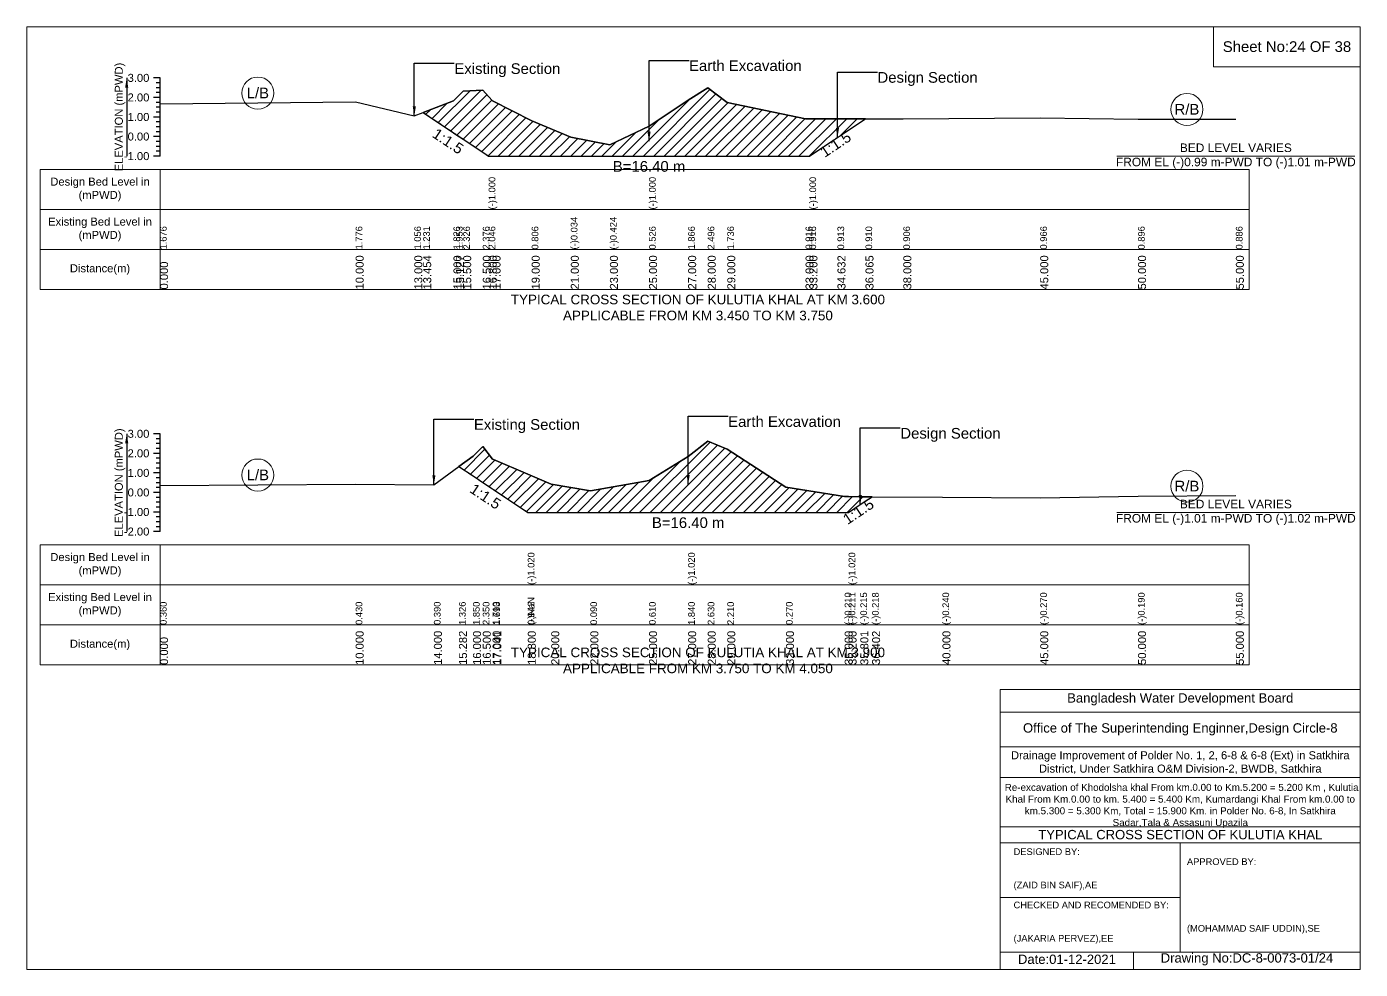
# Model space of a CAD drawing. Header units: inches. Extents: x 93000 to 476000, y -4242 to 0.
# Drawn here: x 330000 to 336000, y -4242 to 0 of the extents above; entities that cross this region are included whole.
import ezdxf

# ---------------------------------------------------------------- set-up
doc = ezdxf.new("R2010")
doc.units = ezdxf.units.IN
doc.header["$LTSCALE"] = 7
doc.header["$MEASUREMENT"] = 0
doc.linetypes.add('DASHED', pattern=[0.75, 0.5, -0.25])
for name, color, linetype, lineweight in [('Cross section Data Border', 7, 'Continuous', 9), ('Cross Section Labels', 7, 'Continuous', 9), ('Design_Bed_Level for Xsection', 7, 'DASHED', 25), ('Existing_Bed_Level for Xsection', 7, 'Continuous', 25), ('Long Section Labels', 7, 'Continuous', 9)]:
    doc.layers.add(name, color=color, linetype=linetype, lineweight=lineweight)
doc.styles.get("Standard").update_dxf_attribs({"font": 'arial.ttf'})
doc.dimstyles.get("Standard").update_dxf_attribs({"dimtxt": 0.18, "dimasz": 0.18, "dimexe": 0.18, "dimexo": 0.0625, "dimgap": 0.09, "dimtad": 0, "dimtih": 1, "dimtoh": 1, "dimdec": 4, "dimzin": 0, "dimdsep": 46, "dimtxsty": 'Standard', "dimcen": 0.09, "dimadec": 0, "dimazin": 0, "dimtfac": 1, "dimtdec": 4, "dimtofl": 0, "dimtmove": 0, "dimatfit": 3, "dimfxl": 1, "dimtolj": 1, "dimtzin": 0, "dimarcsym": 0})

msp = doc.modelspace()

# ---------------------------------------------------------------- hatches: boundary and pattern name
at = {"layer": 'Existing_Bed_Level for Xsection'}
h = msp.add_hatch(dxfattribs=at)
h.set_pattern_fill('ANSI31', color=256, scale=264, style=0)
h.paths.add_polyline_path([(331783.9, -386.4), (331920, -477.1), (331931.2, -484.5), (331964, -506.4), (332052, -565.1), (332078.4, -582.7), (332096, -582.7), (332272, -582.7), (332448, -582.7), (332624, -582.7), (332800, -582.7), (332976, -582.7), (333064, -582.7), (333152, -582.7), (333504, -582.7), (333521.6, -582.7), (333647.7, -498.7), (333773.7, -414.6), (333647.7, -414.4), (333521.6, -414.1), (333504, -414.1), (333152, -341.9), (333064, -275), (332976, -330.5), (332800, -448.4), (332624, -532), (332448, -497.7), (332272, -423.8), (332096, -334), (332078.4, -314.6), (332052, -285.6), (331964, -290), (331931.2, -322.8), (331920, -334)])
h = msp.add_hatch(dxfattribs=at)
h.set_pattern_fill('ANSI31', color=256, scale=264, style=0)
h.paths.add_polyline_path([(331944.8, -1979.6), (332008, -2021.7), (332052, -2051.1), (332096, -2080.4), (332099.6, -2082.8), (332254.4, -2186), (332360, -2186), (332536, -2186), (332800, -2186), (332976, -2186), (333064, -2186), (333152, -2186), (333416, -2186), (333680, -2186), (333697.6, -2186), (333750.5, -2150.7), (333803.4, -2115.5), (333750.5, -2115.1), (333697.6, -2114.8), (333680, -2114.7), (333416, -2072.5), (333152, -1901.8), (333064, -1864.8), (332976, -1934.3), (332800, -2042.6), (332536, -2088.3), (332360, -2058.4), (332254.4, -2013.3), (332099.6, -1947.3), (332096, -1945.8), (332052, -1889.4), (332008, -1933.4)])

# ---------------------------------------------------------------- linework, layer by layer
at = {"layer": 'Cross section Data Border'}
for points in [[(330000, 0), (336000, 0), (336000, -4242), (330000, -4242)], [(335340, 0), (336000, 0), (336000, -180), (335340, -180)], [(330060, -642.7), (335500, -642.7), (335500, -1182.7), (330060, -1182.7)], [(330060, -2332.2), (335500, -2332.2), (335500, -2872.2), (330060, -2872.2)]]:
    msp.add_lwpolyline(points, close=True, dxfattribs=at)
for points in [[(330600, -642.7), (330600, -1182.7)], [(330060, -822.7), (335500, -822.7)], [(330060, -1002.7), (335500, -1002.7)], [(330600, -2332.2), (330600, -2872.2)], [(330060, -2512.2), (335500, -2512.2)], [(330060, -2692.2), (335500, -2692.2)], [(334380, -4242), (334380, -2982), (336000, -2982)], [(334380, -3084), (336000, -3084)], [(334380, -3240), (336000, -3240)], [(334380, -3378), (336000, -3378)], [(334380, -3600), (336000, -3600)], [(334380, -3672), (336000, -3672)], [(335190, -3672), (335190, -4164)], [(334380, -3918), (335190, -3918)], [(334380, -4164), (336000, -4164)], [(334980, -4164), (334980, -4242)]]:
    msp.add_lwpolyline(points, dxfattribs=at)
at = {"layer": 'Cross Section Labels'}
for points in [[(334904.2, -582.7), (335975.8, -582.7)], [(334904.2, -2186), (335975.8, -2186)]]:
    msp.add_lwpolyline(points, dxfattribs=at)
for centre in [(331040, -298.8), (335220, -372.3), (331040, -2017.5), (335220, -2067.6)]:
    msp.add_circle(centre, 72, dxfattribs=at)
at = {"layer": 'Design_Bed_Level for Xsection'}
for points in [[(331783.9, -386.4), (331931.2, -484.5), (332078.4, -582.7), (332800, -582.7), (333521.6, -582.7), (333647.7, -498.7), (333773.7, -414.6)], [(331944.8, -1979.6), (332099.6, -2082.8), (332254.4, -2186), (332976, -2186), (333697.6, -2186), (333750.5, -2150.7), (333803.4, -2115.5)]]:
    msp.add_lwpolyline(points, dxfattribs=at)
at = {"layer": 'Existing_Bed_Level for Xsection'}
for points in [[(330600, -230.7), (330570, -230.7)], [(330600, -582.7), (330600, -494.7), (330600, -406.7), (330600, -318.7), (330600, -230.7)], [(330600, -252.7), (330582, -252.7)], [(330600, -274.7), (330582, -274.7)], [(330600, -296.7), (330582, -296.7)], [(330600, -347.2), (331480, -338.4), (331744, -401.8), (331783.9, -386.4), (331920, -334), (331931.2, -322.8), (331964, -290), (332052, -285.6), (332078.4, -314.6), (332078.4, -314.6), (332096, -334), (332272, -423.8), (332448, -497.7), (332624, -532), (332800, -448.4), (332800, -448.4), (332976, -330.5), (333064, -275), (333152, -341.9), (333504, -414.1), (333521.6, -414.1), (333521.6, -414.1), (333647.7, -414.4), (333773.7, -414.6), (333944, -415), (334560, -409.7), (335000, -415.8), (335440, -416.7)], [(330600, -318.7), (330570, -318.7)], [(330600, -340.7), (330582, -340.7)], [(330600, -406.7), (330570, -406.7)], [(330600, -362.7), (330582, -362.7)], [(330600, -384.7), (330582, -384.7)], [(330600, -428.7), (330582, -428.7)], [(330600, -450.7), (330582, -450.7)], [(330600, -472.7), (330582, -472.7)], [(330600, -494.7), (330570, -494.7)], [(330600, -516.7), (330582, -516.7)], [(330600, -538.7), (330582, -538.7)], [(330600, -582.7), (330570, -582.7)], [(330600, -560.7), (330582, -560.7)], [(330600, -1832.2), (330570, -1832.2)], [(330600, -1854.2), (330582, -1854.2)], [(330600, -2272.2), (330600, -2184.2), (330600, -2096.2), (330600, -2008.2), (330600, -1920.2), (330600, -1832.2)], [(330600, -1876.2), (330582, -1876.2)], [(330600, -1898.2), (330582, -1898.2)], [(330600, -2064.6), (331480, -2058.4), (331832, -2061.9), (331944.8, -1979.6), (332008, -1933.4), (332052, -1889.4), (332096, -1945.8), (332099.6, -1947.3), (332254.4, -2013.3), (332254.4, -2013.3), (332360, -2058.4), (332536, -2088.3), (332800, -2042.6), (332976, -1934.3), (332976, -1934.3), (333064, -1864.8), (333152, -1901.8), (333416, -2072.5), (333680, -2114.7), (333697.6, -2114.8), (333697.6, -2114.8), (333750.5, -2115.1), (333803.4, -2115.5), (334120, -2117.4), (334560, -2120), (335000, -2113), (335440, -2110.3)], [(330600, -1920.2), (330570, -1920.2)], [(330600, -1942.2), (330582, -1942.2)], [(330600, -1964.2), (330582, -1964.2)], [(330600, -2008.2), (330570, -2008.2)], [(330600, -1986.2), (330582, -1986.2)], [(330600, -2030.2), (330582, -2030.2)], [(330600, -2096.2), (330570, -2096.2)], [(330600, -2052.2), (330582, -2052.2)], [(330600, -2074.2), (330582, -2074.2)], [(330600, -2118.2), (330582, -2118.2)], [(330600, -2140.2), (330582, -2140.2)], [(330600, -2184.2), (330570, -2184.2)], [(330600, -2162.2), (330582, -2162.2)], [(330600, -2206.2), (330582, -2206.2)], [(330600, -2272.2), (330570, -2272.2)], [(330600, -2228.2), (330582, -2228.2)], [(330600, -2250.2), (330582, -2250.2)]]:
    msp.add_lwpolyline(points, dxfattribs=at)
for points in [[(331783.9, -386.4), (331783.9, -386.4), (331920, -477.1), (331931.2, -484.5), (331964, -506.4), (332052, -565.1), (332078.4, -582.7), (332078.4, -582.7), (332096, -582.7), (332272, -582.7), (332448, -582.7), (332624, -582.7), (332800, -582.7), (332800, -582.7), (332976, -582.7), (333064, -582.7), (333152, -582.7), (333504, -582.7), (333521.6, -582.7), (333521.6, -582.7), (333647.7, -498.7), (333773.7, -414.6), (333647.7, -414.4), (333521.6, -414.1), (333521.6, -414.1), (333504, -414.1), (333152, -341.9), (333064, -275), (332976, -330.5), (332800, -448.4), (332800, -448.4), (332624, -532), (332448, -497.7), (332272, -423.8), (332096, -334), (332078.4, -314.6), (332078.4, -314.6), (332052, -285.6), (331964, -290), (331931.2, -322.8), (331920, -334), (331783.9, -386.4)], [(331944.8, -1979.6), (332008, -2021.7), (332052, -2051.1), (332096, -2080.4), (332099.6, -2082.8), (332254.4, -2186), (332254.4, -2186), (332360, -2186), (332536, -2186), (332800, -2186), (332976, -2186), (332976, -2186), (333064, -2186), (333152, -2186), (333416, -2186), (333680, -2186), (333697.6, -2186), (333697.6, -2186), (333750.5, -2150.7), (333803.4, -2115.5), (333750.5, -2115.1), (333697.6, -2114.8), (333697.6, -2114.8), (333680, -2114.7), (333416, -2072.5), (333152, -1901.8), (333064, -1864.8), (332976, -1934.3), (332976, -1934.3), (332800, -2042.6), (332536, -2088.3), (332360, -2058.4), (332254.4, -2013.3), (332254.4, -2013.3), (332099.6, -1947.3), (332096, -1945.8), (332052, -1889.4), (332008, -1933.4)]]:
    msp.add_lwpolyline(points, close=True, dxfattribs=at)

# ---------------------------------------------------------------- texts
at = {"layer": 'Cross section Data Border', "attachment_point": 5}
for s, insert, char_height in [('Sheet No:24 OF 38', (335670, -90), 48), ('Bangladesh Water Development Board', (335190, -3027), 42), ('Office of The Superintending Enginner,Design Circle-8', (335190, -3162), 42)]:
    msp.add_mtext(s, dxfattribs=dict(at, insert=insert, char_height=char_height))
at = {"layer": 'Cross section Data Border'}
for s, insert, char_height, width, attachment_point in [('Design Bed Level in (mPWD)', (330330, -732.7), 36, 480, 5), ('Existing Bed Level in (mPWD)', (330330, -912.7), 36, 480, 5), ('Distance(m)', (330330, -1092.7), 36, 480, 5), ('Design Bed Level in (mPWD)', (330330, -2422.2), 36, 480, 5), ('Existing Bed Level in (mPWD)', (330330, -2602.2), 36, 480, 5), ('Distance(m)', (330330, -2782.2), 36, 480, 5), ('Drainage Improvement of Polder No. 1, 2, 6-8 & 6-8 (Ext) in Satkhira District, Under Satkhira O&M Division-2, BWDB, Satkhira', (335190, -3312), 36, 1680, 5), (' Re-excavation of Khodolsha khal From km.0.00 to Km.5.200 = 5.200 Km , Kulutia Khal From Km.0.00 to km. 5.400 = 5.400 Km, Kumardangi Khal From km.0.00 to km.5.300 = 5.300 Km, Total = 15.900 Km. in Polder No. 6-8, In Satkhira Sadar,Tala & Assasuni Upazila', (335190, -3507), 31.6143, 1620, 5), ('TYPICAL CROSS SECTION OF KULUTIA KHAL', (335190, -3636), 42, 1680, 5), ('DESIGNED BY:^J^J^J(ZAID BIN SAIF),AE', (334440, -3792), 30, 840, 4), ('APPROVED BY:^J^J^J^J^J^J(MOHAMMAD SAIF UDDIN),SE', (335220, -3912), 30, 840, 4), ('CHECKED AND RECOMENDED BY:^J^J^J(JAKARIA PERVEZ),EE', (334440, -4032), 30, 840, 4), ('Date:01-12-2021', (334680, -4197), 42, 840, 5), ('Drawing No:DC-8-0073-01/24', (335490, -4197), 42, 1320, 5)]:
    msp.add_mtext(s, dxfattribs=dict(at, insert=insert, char_height=char_height, width=width, attachment_point=attachment_point))
at = {"layer": 'Cross Section Labels'}
for s, insert, char_height, attachment_point in [('Existing Section', (331924, -164.7), 48, 1), ('Earth Excavation', (332980, -151.5), 48, 1), ('Design Section', (333827.7, -204.3), 48, 1), ('L/B', (331040, -298.8), 48, 5), ('R/B', (335220, -372.3), 48, 5), ('BED LEVEL VARIES ^JFROM EL (-)0.99 m-PWD TO (-)1.01 m-PWD', (335440, -582.7), 38.4, 5), ('B=16.40 m', (332800, -604.7), 48, 2), ('TYPICAL CROSS SECTION OF KULUTIA KHAL AT KM 3.600^JAPPLICABLE FROM KM 3.450 TO KM 3.750', (333020, -1264), 43.2, 5), ('Existing Section', (332012, -1766.2), 48, 1), ('Earth Excavation', (333156, -1753), 48, 1), ('Design Section', (333930.5, -1805.8), 48, 1), ('L/B', (331040, -2017.5), 48, 5), ('R/B', (335220, -2067.6), 48, 5), ('BED LEVEL VARIES ^JFROM EL (-)1.01 m-PWD TO (-)1.02 m-PWD', (335440, -2186), 38.4, 5), ('B=16.40 m', (332976, -2208), 48, 2), ('TYPICAL CROSS SECTION OF KULUTIA KHAL AT KM 3.900^JAPPLICABLE FROM KM 3.750 TO KM 4.050', (333020, -2852), 43.2, 5)]:
    msp.add_mtext(s, dxfattribs=dict(at, insert=insert, char_height=char_height, attachment_point=attachment_point))
at = {"layer": 'Cross Section Labels', "char_height": 48, "attachment_point": 2}
for insert, rotation in [((331909.2, -495.5), 326.30993), ((333625.7, -509.7), 33.69007), ((332077.6, -2093.8), 326.30993), ((333728.5, -2161.7), 33.69007)]:
    msp.add_mtext('1:1.5', dxfattribs=dict(at, insert=insert, rotation=rotation))
at = {"layer": 'Existing_Bed_Level for Xsection', "char_height": 36, "attachment_point": 5, "rotation": 90}
for insert in [(330420, -406.7), (330420, -2052.2)]:
    msp.add_mtext('ELEVATION (mPWD)', dxfattribs=dict(at, insert=insert))
at = {"layer": 'Existing_Bed_Level for Xsection', "char_height": 36, "attachment_point": 6}
for s, insert in [('3.00', (330552, -230.7)), ('2.00', (330552, -318.7)), ('1.00', (330552, -406.7)), ('0.00', (330552, -494.7)), ('-1.00', (330552, -582.7)), ('3.00', (330552, -1832.2)), ('2.00', (330552, -1920.2)), ('1.00', (330552, -2008.2)), ('0.00', (330552, -2096.2)), ('-1.00', (330552, -2184.2)), ('-2.00', (330552, -2272.2))]:
    msp.add_mtext(s, dxfattribs=dict(at, insert=insert))
at = {"layer": 'Long Section Labels', "attachment_point": 1, "rotation": 90}
for s, insert, char_height in [('(-)1.000', (332078.4, -822.7), 30), ('(-)1.000', (332800, -822.7), 30), ('(-)1.000', (333521.6, -822.7), 30), ('1.676', (330600, -1002.7), 30), ('1.776', (331480, -1002.7), 30), ('1.056', (331744, -1002.7), 30), ('1.231', (331783.9, -1002.7), 30), ('1.826', (331920, -1002.7), 30), ('1.826', (331920, -1002.7), 30), ('1.953', (331931.2, -1002.7), 30), ('2.326', (331964, -1002.7), 30), ('2.376', (332052, -1002.7), 30), ('2.046', (332078.4, -1002.7), 30), ('2.046', (332078.4, -1002.7), 30), ('2.046', (332078.4, -1002.7), 30), ('0.806', (332272, -1002.7), 30), ('(-)0.034', (332448, -1002.7), 30), ('(-)0.424', (332624, -1002.7), 30), ('0.526', (332800, -1002.7), 30), ('0.526', (332800, -1002.7), 30), ('0.526', (332800, -1002.7), 30), ('1.866', (332976, -1002.7), 30), ('2.496', (333064, -1002.7), 30), ('1.736', (333152, -1002.7), 30), ('0.916', (333504, -1002.7), 30), ('0.916', (333521.6, -1002.7), 30), ('0.916', (333521.6, -1002.7), 30), ('0.916', (333521.6, -1002.7), 30), ('0.913', (333647.7, -1002.7), 30), ('0.910', (333773.7, -1002.7), 30), ('0.906', (333944, -1002.7), 30), ('0.966', (334560, -1002.7), 30), ('0.896', (335000, -1002.7), 30), ('0.886', (335440, -1002.7), 30), ('0.000', (330600, -1182.7), 36), ('10.000', (331480, -1182.7), 36), ('13.000', (331744, -1182.7), 36), ('13.454', (331783.9, -1182.7), 36), ('15.000', (331920, -1182.7), 36), ('15.127', (331931.2, -1182.7), 36), ('15.500', (331964, -1182.7), 36), ('16.500', (332052, -1182.7), 36), ('16.800', (332078.4, -1182.7), 36), ('16.800', (332078.4, -1182.7), 36), ('16.800', (332078.4, -1182.7), 36), ('17.000', (332096, -1182.7), 36), ('19.000', (332272, -1182.7), 36), ('21.000', (332448, -1182.7), 36), ('23.000', (332624, -1182.7), 36), ('25.000', (332800, -1182.7), 36), ('25.000', (332800, -1182.7), 36), ('25.000', (332800, -1182.7), 36), ('27.000', (332976, -1182.7), 36), ('28.000', (333064, -1182.7), 36), ('29.000', (333152, -1182.7), 36), ('33.000', (333504, -1182.7), 36), ('33.200', (333521.6, -1182.7), 36), ('33.200', (333521.6, -1182.7), 36), ('33.200', (333521.6, -1182.7), 36), ('34.632', (333647.7, -1182.7), 36), ('36.065', (333773.7, -1182.7), 36), ('38.000', (333944, -1182.7), 36), ('45.000', (334560, -1182.7), 36), ('50.000', (335000, -1182.7), 36), ('55.000', (335440, -1182.7), 36), ('(-)1.020', (332254.4, -2512.2), 30), ('(-)1.020', (332976, -2512.2), 30), ('(-)1.020', (333697.6, -2512.2), 30), ('(-)NaN', (332254.4, -2692.2), 30), ('(-)0.210', (333680, -2692.2), 30), ('(-)0.211', (333697.6, -2692.2), 30), ('(-)0.211', (333697.6, -2692.2), 30), ('(-)0.211', (333697.6, -2692.2), 30), ('(-)0.215', (333750.5, -2692.2), 30), ('(-)0.218', (333803.4, -2692.2), 30), ('(-)0.240', (334120, -2692.2), 30), ('(-)0.270', (334560, -2692.2), 30), ('(-)0.190', (335000, -2692.2), 30), ('(-)0.160', (335440, -2692.2), 30), ('0.360', (330600, -2692.2), 30), ('0.430', (331480, -2692.2), 30), ('0.430', (331480, -2692.2), 30), ('0.390', (331832, -2692.2), 30), ('1.326', (331944.8, -2692.2), 30), ('1.850', (332008, -2692.2), 30), ('2.350', (332052, -2692.2), 30), ('1.710', (332096, -2692.2), 30), ('1.693', (332099.6, -2692.2), 30), ('0.942', (332254.4, -2692.2), 30), ('0.942', (332254.4, -2692.2), 30), ('0.090', (332536, -2692.2), 30), ('0.610', (332800, -2692.2), 30), ('1.840', (332976, -2692.2), 30), ('1.840', (332976, -2692.2), 30), ('1.840', (332976, -2692.2), 30), ('2.630', (333064, -2692.2), 30), ('2.210', (333152, -2692.2), 30), ('0.270', (333416, -2692.2), 30), ('0.000', (330600, -2872.2), 36), ('10.000', (331480, -2872.2), 36), ('14.000', (331832, -2872.2), 36), ('15.282', (331944.8, -2872.2), 36), ('16.000', (332008, -2872.2), 36), ('16.500', (332052, -2872.2), 36), ('17.000', (332096, -2872.2), 36), ('17.041', (332099.6, -2872.2), 36), ('18.800', (332254.4, -2872.2), 36), ('18.800', (332254.4, -2872.2), 36), ('18.800', (332254.4, -2872.2), 36), ('20.000', (332360, -2872.2), 36), ('22.000', (332536, -2872.2), 36), ('25.000', (332800, -2872.2), 36), ('27.000', (332976, -2872.2), 36), ('27.000', (332976, -2872.2), 36), ('27.000', (332976, -2872.2), 36), ('28.000', (333064, -2872.2), 36), ('29.000', (333152, -2872.2), 36), ('32.000', (333416, -2872.2), 36), ('35.000', (333680, -2872.2), 36), ('35.200', (333697.6, -2872.2), 36), ('35.200', (333697.6, -2872.2), 36), ('35.200', (333697.6, -2872.2), 36), ('35.801', (333750.5, -2872.2), 36), ('36.402', (333803.4, -2872.2), 36), ('40.000', (334120, -2872.2), 36), ('45.000', (334560, -2872.2), 36), ('50.000', (335000, -2872.2), 36), ('55.000', (335440, -2872.2), 36)]:
    msp.add_mtext(s, dxfattribs=dict(at, insert=insert, char_height=char_height))

# ---------------------------------------------------------------- leaders
at = {"layer": 'Cross Section Labels', "annotation_type": 0, "has_hookline": 1, "hookline_direction": 0}
for points, text_width in [([(331744, -401.8), (331744, -164.7), (331923.9, -164.7)], 467.2), ([(332800, -515.5), (332800, -151.5), (332979.9, -151.5)], 497), ([(333647.7, -498.7), (333647.7, -204.3), (333827.6, -204.3)], 441.2), ([(331832, -2061.9), (331832, -1766.2), (332011.9, -1766.2)], 467.2), ([(332976, -2060.2), (332976, -1753), (333155.9, -1753)], 497), ([(333750.5, -2150.7), (333750.5, -1805.8), (333930.4, -1805.8)], 441.2)]:
    msp.add_leader(points, dimstyle='Standard', override={"dimasz": 43.2}, dxfattribs=dict(at, text_width=text_width))
at = {"layer": 'Existing_Bed_Level for Xsection'}
for points in [[(330450, -230.7), (330450, -582.7)], [(330450, -1832.2), (330450, -2272.2)]]:
    msp.add_leader(points, dimstyle='Standard', override={"dimasz": 43.2}, dxfattribs=at)

doc.saveas('drawing.dxf')
